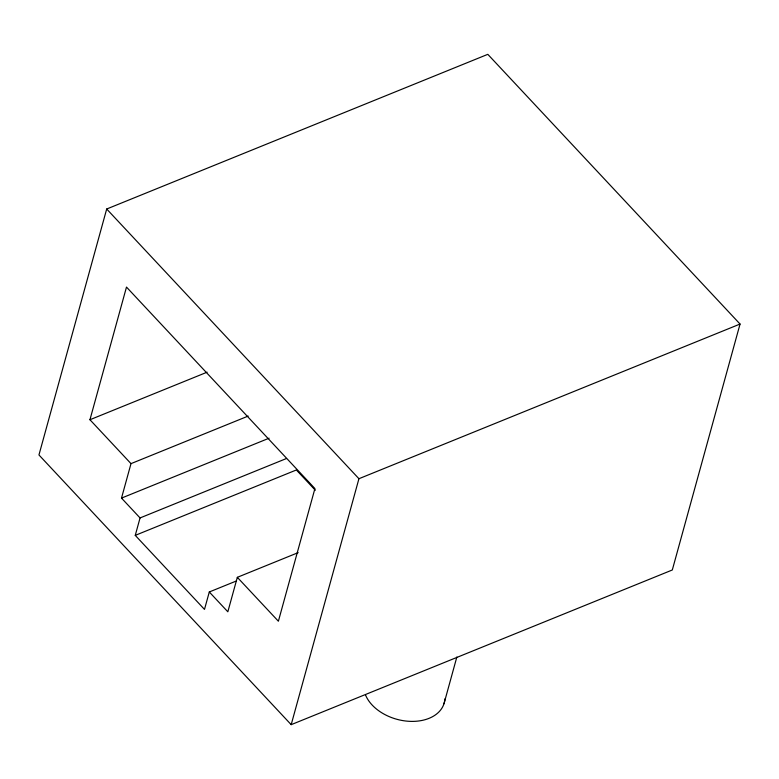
<?xml version="1.0" encoding="UTF-8"?>
<svg xmlns="http://www.w3.org/2000/svg" width="779" height="779" viewBox="0 0 779 779"><rect width="100%" height="100%" fill="white"/><g stroke="black" fill="none" stroke-linecap="round" stroke-linejoin="round"><path stroke-width="1.17" d="M106.694 209.015L38.95 454.955L291.19 724.665L672.306 569.985L740.05 324.045L487.81 54.335L106.694 209.015L358.934 478.715L291.19 724.665M236.339 580.998L209.298 591.972L204.488 609.402L135.254 535.368L140.054 517.938L121.505 498.102L130.999 463.632L89.945 419.735L126.49 287.081L314.92 488.569L278.385 621.223L237.332 577.327L298.182 552.632M237.332 577.327L227.838 611.797L209.298 591.972M443.981 703.739L456.854 656.999M89.945 419.735L207.126 372.177M130.999 463.632L248.18 416.074M121.505 498.102L269.106 438.197M140.054 517.938L286.526 458.49M135.254 535.368L296.371 469.971L315.339 490.244M358.934 478.715L740.05 324.045M444.906 698.87A41.404 28.395 15.4 0 1 409.627 721.335A41.404 28.395 15.4 0 1 365.585 695.141"/></g></svg>
